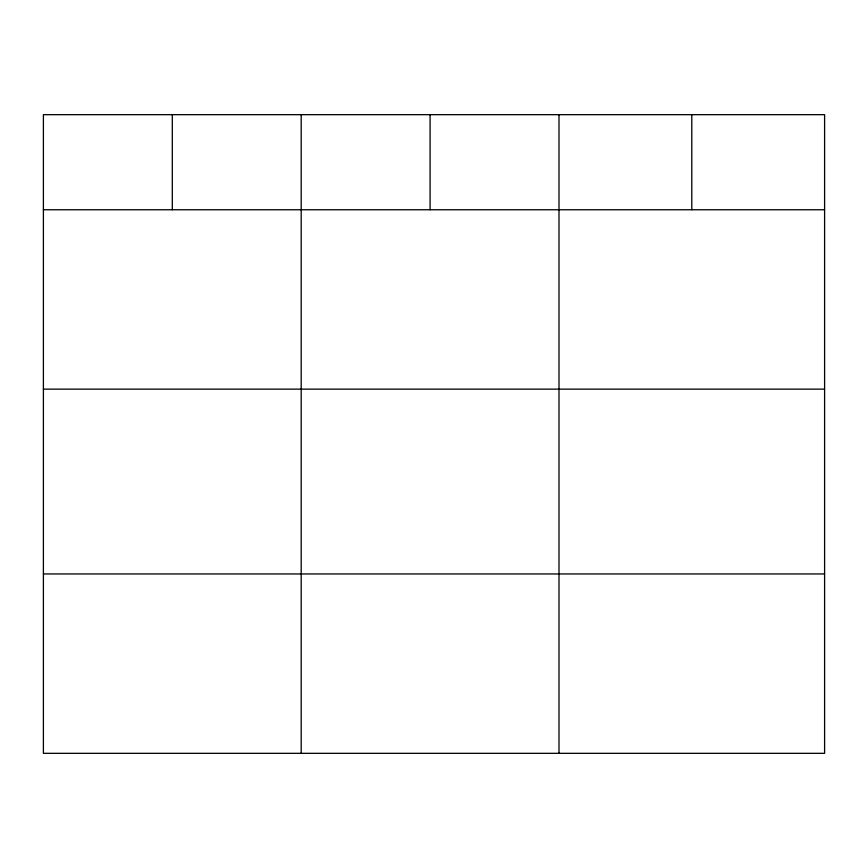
<?xml version="1.0" encoding="UTF-8"?>
<svg xmlns="http://www.w3.org/2000/svg" width="868" height="868" viewBox="0 0 868 868"><rect width="100%" height="100%" fill="white"/><g stroke="black" fill="none" stroke-linecap="round" stroke-linejoin="round"><path stroke-width="1.3" d="M824.6 389.135L824.6 114.674L43.4 114.674L43.4 753.326L824.6 753.326L824.6 389.135L43.4 389.135M43.4 209.752L824.6 209.752M43.4 573.954L824.6 573.954M691.796 114.674L691.796 209.752M558.992 114.674L558.992 753.326M430.094 114.674L430.094 209.752M301.196 114.674L301.196 753.326M172.298 114.674L172.298 209.752"/></g></svg>
